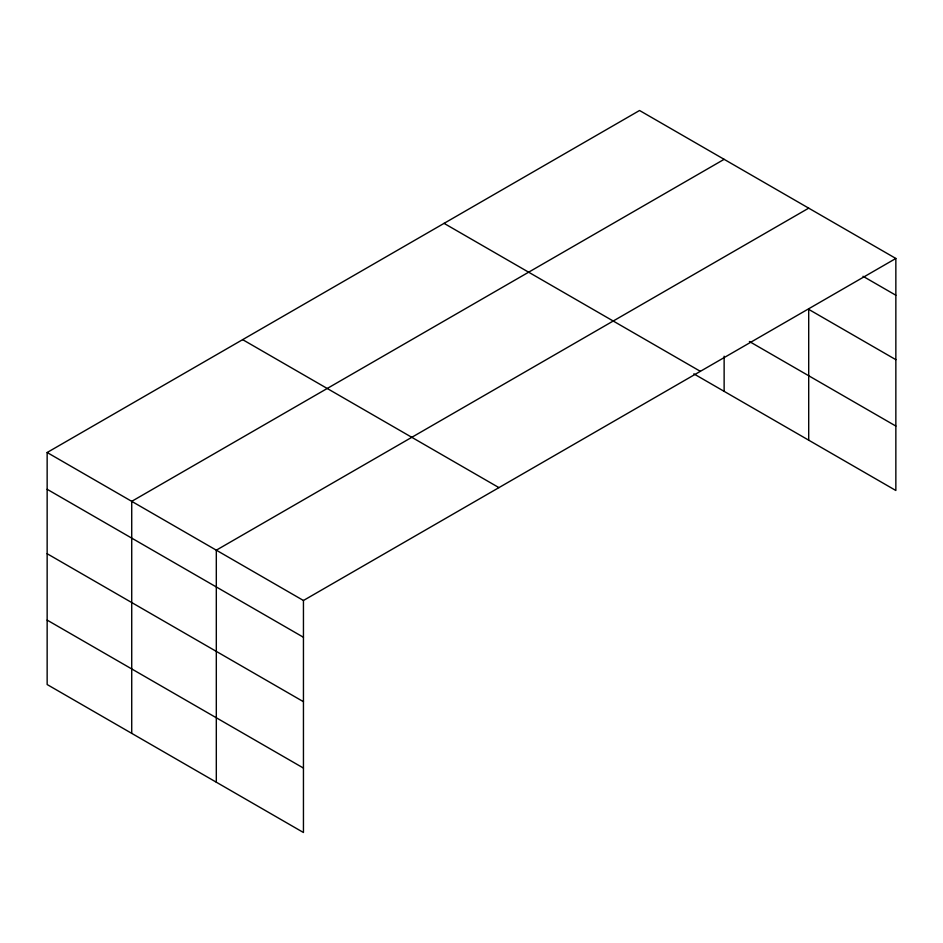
<?xml version="1.0" encoding="UTF-8"?>
<svg xmlns="http://www.w3.org/2000/svg" width="943" height="943" viewBox="0 0 943 943"><rect width="100%" height="100%" fill="white"/><g stroke="black" fill="none" stroke-linecap="round" stroke-linejoin="round"><path stroke-width="1.41" d="M895.85 258.465L639.554 110.496L47.15 452.51L47.15 684.535L303.446 832.504L303.446 600.491L895.85 258.465L895.85 490.49L693.836 373.852M724.13 159.332L131.725 501.346L131.725 733.359M808.705 208.155L216.312 550.182L216.312 782.195M863.01 276.287L895.85 295.242M895.85 359.672L808.705 309.363L808.705 440.181M749.379 341.496L895.85 426.059M444.059 223.361L700.354 371.33M242.646 339.645L498.941 487.625M47.15 452.51L303.446 600.491M47.15 489.287L303.446 637.268M47.15 553.718L303.446 701.698M47.15 620.105L303.446 768.073M724.13 356.195L724.13 391.345"/></g></svg>
